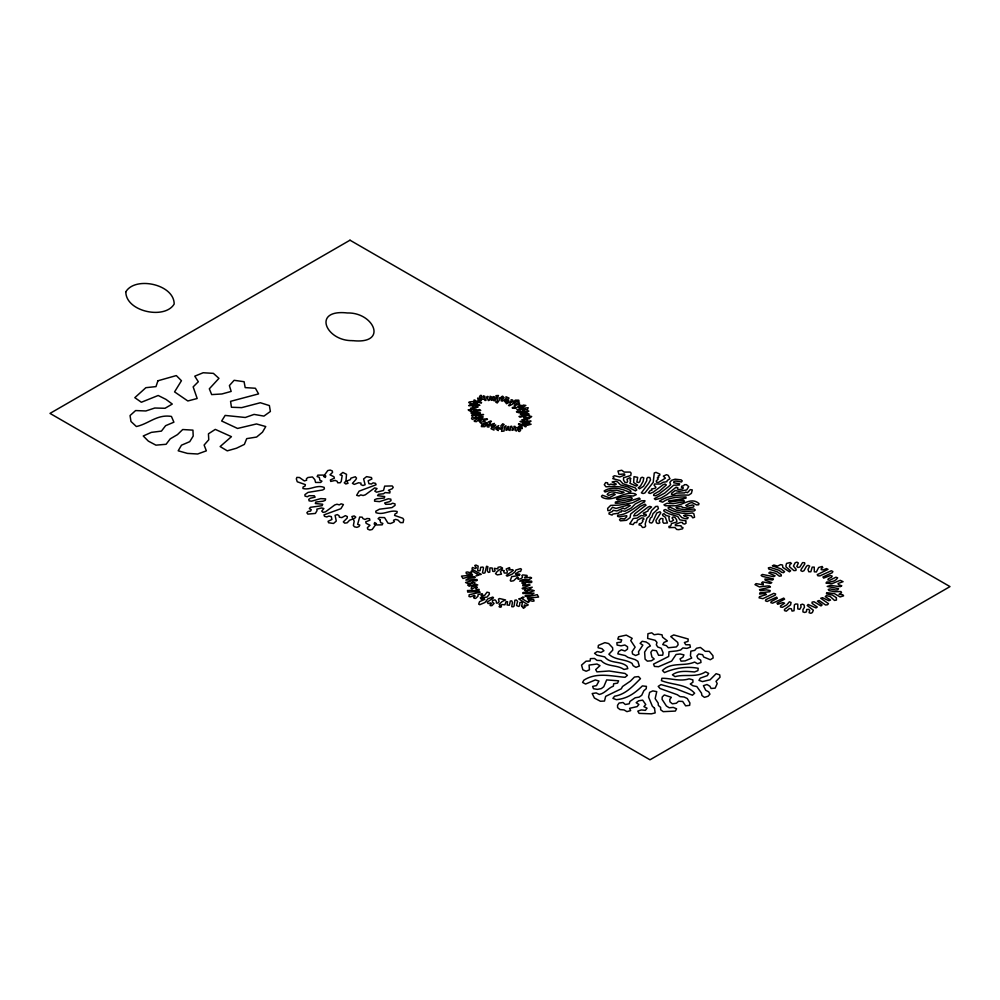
<?xml version="1.0" encoding="UTF-8"?>
<svg xmlns="http://www.w3.org/2000/svg" width="1000" height="1000" viewBox="0 0 1000 1000"><rect width="100%" height="100%" fill="white"/><g stroke="black" fill="none" stroke-linecap="round" stroke-linejoin="round"><path stroke-width="1.5" d="M352.6 340.613C388.462 344.7 374.062 312.238 347.4 312.975C311.875 308.875 325.625 340.938 352.125 340.625M379.963 519.738L380.637 522.65L382.85 523.4L382.163 524.837L377.025 524.95L374.162 524.012L374.675 522.55L376.413 523.65L372.2 529.475L369.812 530.025L367.725 529.15L367.35 527.688L369.988 525.275L366.138 523.325L365.725 521.85L369.913 520.163L369.525 518.7L366.975 518.5L365.075 519.5L363 518.625L362.25 517.2L359.688 517.038L357.625 524.325L359.812 525.1L359.038 526.512L356.912 527.35L354.513 526.825L353.375 525.5L354.2 521.15L351.863 516.55L354.2 515.938L355.763 517.112L354.45 518.4L349.575 520.237L347.2 522.788L344.712 523.15L343.338 521.888L347.163 518.088L347.35 516.613L345.412 515.638L341.838 517.6L339.387 517.163L339.025 515.688L337.312 514.587L335.087 515.337L336.275 521.087L333.5 523.462L328.587 522.75L328.075 521.3L331.912 519.5L331.287 516.587L328.875 516.087L326.788 516.95L324.462 516.312L324 514.862L340.9 508.688L343.413 504.55L341.15 503.837L339.3 504.862L336.962 504.237L334.725 504.963L325.487 511.875L323.062 512.388L321.75 511.112L323.888 508.512L321.5 507.962L316.85 509.162L317.025 510.637L315.387 513.438L307.838 514.113L306.875 512.737L308.125 511.438L310.625 511.087L311.25 509.65L309.337 508.65L310.387 507.3L322.125 505.7L322.7 504.25L315.338 503.525L315.763 502.062L323.15 501.188L325.275 500.35L325.625 498.888L320.737 498.612L311.613 501.175L309.1 500.863L308.775 499.387L310.363 498.225L315.125 497.137L314.275 495.737L309.137 495.7L307.337 496.763L305.038 496.1L304.9 494.625L308.025 492.4L322.713 489.975L324.412 488.862L324.137 487.388C316.537 484.375 310.25 490.525 302.95 488.5L303.05 487.025L305.05 486.087L305.375 484.613L297.238 481.763L296.337 478.85L296.9 477.4L299.462 477.5L304.363 480.938L306.625 480.225L306.413 478.75L307.863 477.525L312.438 476.95L314.775 479.588L315.587 482.45L320.675 482.45L321.938 481.163L319.925 480.25L319.325 477.35L317.15 476.562L317.85 475.138L322.975 475.087L325.825 476.037L325.288 477.488L323.575 476.388L327.762 470.562L330.188 470.062L332.287 470.925L332.562 472.4L329.963 474.825L333.925 476.712L334.387 478.175L330.375 479.963L330.737 481.438L335.163 480.412L337.212 481.3L337.675 482.762L340.25 482.775L341.238 481.4L342.175 475.538L339.95 474.8L342.863 472.45L346.512 474.312L346.037 480.2L348.05 483.275L345.8 483.988L344.263 482.8L345.525 481.512L350.387 479.625L350.875 478.162L355.325 476.763L356.512 478.088L355.9 479.525L352.425 483.375L354.3 484.387L358.5 482.775L361 483.113L360.913 484.6L362.925 485.525L365.125 484.762L363.612 478.963L366.575 476.625L371.463 477.55L371.875 479.012L368.162 480.775L368.938 483.713L371.463 484L373.1 482.863L375.538 483.338L376.062 484.787L359.113 491.15L356.637 495.312L358.95 495.95L360.763 494.9L363.1 495.513L365.337 494.8L374.712 487.9L377.05 488.525L374.812 491.125L376.562 492.2L383.537 490.462L384.675 486.125L392.238 485.938L393.212 487.312L392.3 488.7L388.375 490.35L390.012 491.488L389.825 492.975L385.075 492.587L383.525 493.775L378.488 494.275L377.562 495.662L384.7 496.55L384.325 498.025L376.737 498.825L374.65 499.688L374.562 501.175L379.525 501.637L388.312 498.8L390.825 499.137L390.988 500.625L389.275 501.725L384.625 502.962L385.625 504.325L390.75 504.188L392.7 503.212L394.988 503.888L395.075 505.375L391.962 507.6L379.462 509.2L375.775 511.213L375.988 512.688C383.575 515.425 389.837 509.575 397.15 511.5L396.95 512.975L395.037 513.962L394.575 515.425L402.85 518.288L403.713 519.688L403.075 522.6L400.513 522.625L397.95 520.05L395.637 519.412L393.525 520.262L394.387 521.663L392.537 522.688L390.438 523.538L387.95 523.15L384.562 517.6L379.425 517.463L378.075 518.725L379.963 519.738M490.788 398.562L491.163 400.312L492.163 400.175L492.987 396.662L494.012 396.65L494.65 397.113L493.537 400.575L495.012 400.85L496.388 396.8L495.913 395.662L498.5 395.487L497.163 398.3L497.312 400.662L495.788 402.188L497.262 402.975L499.212 400.337L499.038 398.088L500.5 397.762L500.188 398.913L501.763 398.925L502.438 397.812L501.287 396.825L502.638 396.175L504.1 397.7L501 400.662L502.325 401.15A14.062 8.113 0 0 1 504.438 399.85L506.15 398.375L505.95 396.75L509.087 398.1L504.412 401.138L505.188 402.038L508.75 400.05L508.663 401.112L505.875 402.837L506.5 403.738L510.988 401.438L511.112 399.738L512.625 399.988L513.162 401.1L509.975 403.113L510.513 404.137L508.5 405.375L509.175 405.825L512.225 404.375L515.188 400.163L518.725 400.175L519.087 401.325L516.337 401.362L513.9 403.9L516.237 404.263L516.8 403.113L518.513 402.75L519.5 402.912L519.225 404.087L514.175 405.725L515.45 407.075L512.725 407.35L512.163 407.837L512.875 408.275L515.85 408.325L519.9 405.062L521.362 405.425L518.675 407.163L519.237 408.075L523.3 405.062L525.85 405.438L519.712 409.162L516.85 409.712L520.163 410.062L523.85 408.225L528.212 407.7L527.263 409.988L525.025 409.325L522.9 410.288L524.775 410.763L524.4 411.312L516.438 411.763L518.513 412.7L528.85 411.112L526.5 412.625L520.175 413.913L522.737 414.562L528.913 413.787L519 416.538L520.288 417.163L528.612 415L529.575 415.2L529.15 416.362L531.663 416.488L530.05 417.638L524.15 417.137L523.638 418.025L529.538 418.525L521.85 419.85L527.513 419.837L526.775 421.213L531.05 421.087L529.312 422.413L523.688 421.188L520 421.488L531.112 424.237L527.4 425.312L526.763 424.188L522.388 423.3L525.812 425.438L526.15 426.587L525.2 426.825L523.162 425L518.75 423.65L518.475 424.212L522.612 425.938L518.638 426.3L522.05 427.512L522.312 428.587L516.825 427.362L520.75 429.875L519.7 431.475L518.688 431.362L518.425 429.65L517.475 429.412L516.475 431.025L515.013 430.325L515.875 428.663L515.013 426.362L513.975 426.375L514.062 428.713L512.85 430.325L511.85 430.188L512.513 428.462L511.662 426.225L510.688 426.413L510.075 430.513L508.638 430L508.837 426.512L507.837 426.637L506.987 430.163L505.962 430.213L505.925 425.725L504.35 427.038L504.05 431.05L501.55 431.35L502.987 425.562L504.175 424.588L502.762 423.775L500.887 425.788L501.337 428.137L500.475 429.212L499.487 429.038L499.75 427.887L498.175 427.925L497.463 429.05L498.325 430.575L495.887 429.1L498.738 425.625L493.9 428.413L493.988 430.087L490.975 428.7L495.8 425.075L491.238 426.75L491.337 425.688A7.2 4.15 0 0 1 493.375 424.363L494.412 423.4L489.087 425.35L488.938 427.05L487.337 426.887L486.912 425.737L490.475 423.1L489.65 422.738L491.438 421.4L490.812 420.925L488.35 421.938L484.787 426.675L481.375 426.587L481.6 425.4L483.963 425.075L486.362 422.575L482.075 424.125L479.975 422.362L485.125 421.438L483.263 420.35L487.463 419.425L487.2 418.85L482.575 419.137L479.75 421.475L478.888 421.163L479.412 420.025L481.225 418.625L480.312 418.35L476.35 421.662L474.475 421.425L474.15 420.863L478.113 418.263L482.55 417.738L483.162 416.763L479.15 416.6L472.325 419.425L471.562 418.425L472.463 416.775L474.487 417.6L476.163 416.95L475.238 415.625L483.6 414.575L476.05 414.525L471.575 415.688L473.025 414.35L480.4 413.025L475.6 412.75L471.825 413.675L471.1 413.263L471.725 412.788L480.712 410.462L479.487 409.538L471.35 411.925L470.513 411.587L471.062 410.462L469.3 410.75L468.188 409.825L471.625 409.625A6.125 3.538 0 0 0 474.663 409.775L476.587 409.412L470.45 408.237L478.113 406.925L473.45 407.125L472.463 406.962L473.113 405.588L468.738 405.712L470.637 404.338L476.238 405.65L479.875 405.288L470.125 403.35L468.725 402.525L469.212 402L472.562 401.538L474.225 402.975L477.663 403.488L474.212 401.375L473.812 400.213L474.725 399.938L476.788 401.812L481.262 403.113L481.55 402.537L477.312 400.9L481.3 400.45L477.837 399.225L477.625 398.075L483.2 399.438L479.438 396.95L480.337 395.412L481.362 395.438L481.587 397.175L483.263 396.9L483.413 395.788L484.95 396.438L484.062 398.125L484.913 400.412L485.938 400.412L485.95 398.075L487.15 396.45L488.162 396.55L487.5 398.263L488.3 400.538L489.25 400.312L490.125 396.238L491.45 396.838L490.788 398.562M836.363 597.688L836.462 600.062L834.5 600.438L830.175 596.475L826.35 595.638L825.275 596.65L830.537 600.062L828.838 600.725L822.525 597.688L820.738 598.275L828.475 603.663L827.575 604.738L825.588 605.013L819.137 600.525L817.375 601.138L822.125 604.938L821 605.925L814.025 601.763L812.075 602.15L812.062 603.337L817.262 607.013L816.038 607.95L808.15 604.45L807.237 605.513L813.325 610.2L812.387 612.5L810.875 613.3L809.087 612.725L809.725 610.4L808.713 609.362L806.663 609.462L806.425 611.812L804.725 612.475L802.938 611.888L803.012 609.513L804.463 607.3L804.075 604.938L802.525 604.163L800.738 604.75L801.038 607.1L799.737 609.312L797.8 608.913L797.763 604.175L795.738 603.95L794.4 604.85L794.025 610.737L792.05 611.075L791.4 608.837L789.438 608.5L786.338 611.175L784.525 610.612L784.463 609.425L790.6 604.825L791.05 602.487L789.375 601.8L786.825 604.862L782.412 607.325L780.45 606.975L780.662 605.8L784.587 603.2L782.85 602.562L777.663 604.288L777.025 603.162L784.613 599.163L783.713 598.1L772.625 603.175L770.788 602.65L771.338 601.512L777.325 598.263L776.625 597.15L767.163 601.487L765.462 600.825L765.863 599.65L775.3 595.112L775.612 593.938L773.812 593.375L762.887 598.663L759.075 597.85L759.463 596.688L766.425 594.55L765.3 593.562L759.587 594.038L759.912 592.863L769.85 591.712L770.175 590.55L766.388 589.862L760.413 590.712L759.5 589.65L770.475 587.025L769.463 585.988L767.412 585.962L759.412 586.938L754.975 584.65L756.062 583.638L763.263 584.85L763.238 583.663L761.637 582.913L762.625 581.875L770.288 583.413L771.787 582.6L765.15 580.163L764.95 578.987L772.625 580.025L773.45 578.938L762.25 576.337L761.1 575.363L762.412 574.45L773.675 576.688L775.088 575.825L768.775 573L769.963 572.038L775.675 573.35L779.362 576.2L781.338 575.875L781.175 574.688L777.412 571.862L768.725 569.012L768.375 567.837L770.312 567.45L779.137 570.325L781.55 572.25L783.462 572.7L784.587 571.7L780.9 568.85L772.362 565.825L773.888 565.025L777.525 566.112L780.6 564.625L782.525 565.037L782.8 567.413L789.438 571.8L790.638 570.837L786.025 566.938L785.95 565.75L786.525 563.438L790.275 562.513L791.475 563.475L790.025 564.312L789.412 566.638L793.9 570.588L795.938 570.462L796.125 569.288L793.45 566.1L795.163 562.75L796.938 562.137L798.363 563L796.825 566.438L797.875 567.463L799.8 567.038L802.575 562.612L804.613 562.75L804.812 563.925L801.112 569.45L800.85 570.625L802.375 571.425L804 570.7L806.538 566.188L808.025 565.363L809.65 566.087L808 569.525L808.787 571.75L810.85 571.788L812.188 567.15L814.237 567.112L814.312 571.788L816.35 571.975L818.65 567.487L822.175 566.475L822.788 567.612L821.325 568.45L821.188 569.637L823.175 569.938L826.5 568.562L828 569.375L817.237 574.675L817.887 575.8L819.938 575.862L831.275 570.763L832.862 571.512L832.325 572.663L822.925 577L823.675 578.1L830.362 575.525L832.163 576.1L831.587 577.238L828.375 578.725L827.887 579.875L829.8 580.3L835.925 577.212L837.675 577.837C835.562 581.475 830.625 582.263 826.737 581.987L825.987 583.088L831.888 583.713L840.225 580.312L843.075 581.663L838.037 583.513L838.538 584.663L841.75 585.788L840.362 586.663L830.387 585.413L827.225 586.438L838.562 588.625L837.875 589.75L835.888 590.037L830.025 588.913L828.25 589.513L829.05 590.612L834.9 591.725L840.95 591.55L841.525 592.688L839.013 594.325L842.788 594.75L843.6 595.837L840.1 596.95L834.438 593.612L826.663 592.675L826.5 593.85L832.3 595.05L836.363 597.688M521.688 606.163L523.5 608.312L525.225 607.025L524.012 606.55L524.375 604.913L526.287 605.862L528.25 604.938L518.725 598.888L523.925 597.5L522.638 597.062L521.9 597.812L522.4 598.862L528.225 602.475L529.125 601.812L528.263 601.125L528.775 600.325L532.575 601.225L534.012 601.05L533.9 600.212L533.488 599.4L527.663 598.962L527.575 598.112L538.587 597.062L537.263 594.663L527.275 596.838L524.963 596.112L525.625 595.363L531.362 595L534 593.162L522.863 593.513L522.837 592.663L524.175 592.3L529.875 592.125L534.25 590.712L531.912 589.963L524.625 590.262L526.75 591.15L532.225 587.2L522.987 589.038L522.1 588.362L530.05 585.062L529.212 584.362L522.95 585.95L522.75 585.112L525.475 584.475L525.35 583.625L522.913 582.4L521.788 582.938L522.587 583.65L526.75 582.375L530.975 582.638L531.9 581.975L531.525 581.15L519.637 581.125L522.875 579.637L528.675 579.85L531.6 577.95L530.638 577.312L524.738 578.013L524.837 577.163L527.212 576.237L526.938 575.4L522.737 574.925L521.9 575.612L522.587 577.263L520.975 578.675L518.263 579.3L517.65 578.525L518.425 577.8L517.3 577.25L513.638 580.725L510.913 581.237L510.262 580.475L511.7 576.65L519.362 575.375L519.913 574.587L519.038 573.913L516.325 574.55L515.413 573.888L519.113 571.45L520.575 571.462L521.45 569.3L520.562 568.612L515.75 570.1L515.15 571.75L511.725 574.4L507.137 576.163L506.287 575.462L513.3 570.4L512.6 569.65L508.738 569.987L509.862 568.438L509.45 567.625L506.175 569.012L507.362 571.425L506.962 573.062L504.288 573.013L503.638 571.413L504.312 570.662L501.712 570.212L500.387 571.688L501.5 574.15L497.325 574.9L495.513 573.7L497.25 571.388L500.788 568.837L502.262 568.85L502.475 568L500.387 566.812L498.038 567.288L497.85 568.913L494.288 568.312L495.075 570.788L494.237 571.487L492.8 571.337L492.15 567.987L489.925 567.925L489.75 572.137L488.338 572.375L487.337 570.812L487.875 566.625L486.512 566.3L484.988 572.863L483.675 573.25L482.463 572.775L483.512 567.85L482.95 567.062L480.7 567.3L480.1 570.662L478.675 570.862L477.638 570.275L478.162 566.112L475.975 565.062L474.738 565.513L476.337 567.812L475.6 568.55L472.413 567.5L471.962 569.163L481.262 574.325L476.012 575.65L478.075 575.425A3.887 2.237 0 0 0 475.637 573.212L471.812 570.763L470.962 571.45L471.812 572.15L471.262 572.938L467.537 571.987L466.112 572.2L466.188 573.05L466.475 573.875L472.3 574.275L472.488 575.112L461.475 576.112L462.987 578.475L468.762 576.775L474.375 576.613L475.363 577.238L474.45 577.913L468.65 578.263L465.887 580.087L477.05 579.525L477.262 580.363L476.075 580.862A6.938 4.013 0 0 0 471.737 580.825L465.575 582.475L467.812 583.513L474.938 582.712L472.75 582.013L470.35 584.35L467.688 585.075L469.2 586.275L475.412 584.138L477.738 584.938L471.975 586.75L471.1 588.325L472.05 588.975L476.037 586.825L477.362 587.188L475.775 588.525L476.275 589.325L479.162 589.438L478.963 590.275L473.25 590.662A5.537 3.2 0 0 0 468.95 590.538L467.488 590.487L467.725 592.112L479.25 591.562L480.163 592.225L469.188 594.738L468.975 596.438L470.238 596.875L474.363 595.4L475.163 596.1L473.575 597.525L474.2 598.3L475.65 598.413L477.962 596.275L478.062 594.587L482.125 593.7L482.688 594.487L480.988 595.812L482.25 596.25L484.688 595.3L487 592.2L489.15 592.638L489.4 594.188L487.05 597.075L480.262 597.837L481.275 599.212L483.95 598.65L484.825 599.325L479.562 601.65L478.688 604.1L479.712 604.7L484.938 602.513L487.987 598.725L492.812 597.087L493.5 597.837L487.175 602.175L488.137 603.562L490.75 602.875L491.65 603.538L489.938 604.925L490.513 605.7L491.987 605.625L494.075 603.425L492.525 602.05L492.45 600.388L495.075 599.888L496.4 601.375L496.388 603.038L497.85 603.112L499.1 601.6L498.488 599.113L499.575 598.538L505.55 599.95L502.125 601.538L499.162 604.375L501.463 606.788L500.188 607.212L499.038 606.688L502 604.562L504.9 604.8L506.087 601.587L507.537 601.725L507.137 605.025L509.412 605.2L510.288 601.013L511.725 600.85L512.413 602.487L511.737 606.675L513.188 606.8L514.062 606.125L514.913 600.212L516.325 599.975L517.638 601.425L516.512 605.45L518.625 606.475L519.538 605.825L519.9 602.513L521.287 602.25L522.35 602.825L521.688 606.163M685.738 520.837L686.05 523.2L684.675 524.075L682.8 523.587L682.412 522.413L680.35 522.438L675.413 524.388L675.375 525.575L681.025 525.763L681.325 526.938L683 527.638L682.6 528.8L678.775 529.65L676.75 529.45L674.862 527.475L669.087 527.612L668.888 526.425L670.738 525.9L671.475 523.612L676.9 521.938L676.538 519.612L674.975 517.425L673.112 516.912L672.025 517.925L673.55 520.125L670.925 521.825L669.463 520.988L668.863 517.513L669.538 516.388L666.05 515.462L663.925 513.612L662.5 514.475L662.85 515.638L665.337 517.275L667.425 522.962L663.763 523.237L662.875 522.163L662.887 518.638L660.863 518.438L659.05 520.562L659.812 522.863L658.088 523.525L656.45 522.812L655.95 520.487L660.825 512.788L659.963 511.712L656.825 512.962L652.675 522.038L651.637 523.062L649.737 522.612L649.237 521.462L650.462 517.987L651.825 517.1L653.012 513.625L658.388 508.638L657.763 506.35L655.713 506.475L651.637 510.525L649.112 516.237L646.938 518.162L645.2 523.962L645.638 526.25L644.575 527.275L642.562 527.513L640.888 525.35L638.987 524.913L639.312 523.737L641.275 523.375L642.925 521.287L642.4 520.138L643.838 519.3L643.637 518.112L641.625 517.9L637.375 520.288L636.725 522.55L634.663 522.5L633.062 524.612L629.725 523.875L633.275 518.475L636.975 518.125L641.087 515.475L644.9 516.1L646.413 515.3L645.863 514.163L643.825 514.312L643.288 513.162L648.025 511.025L648.15 509.837L651.575 507.013L649.837 506.388L648.112 507.038L637.125 515.4L633.713 515.938L634.9 513.7L646.038 505.2L644.95 504.188L640.275 506.388L630.65 514.05L630.1 517.587L626.413 520.3L620.4 520.837L619.5 519.775L620.413 518.7L624.5 518.875L626.7 516.875L626.737 515.688L619.475 516.888L617.625 516.375L617.663 515.188C628.5 514.8 635.375 506.1 644.638 501.863L644.925 500.688L641.388 500.838L635.237 503.963L631.188 508.075L625.062 511.225L621.275 510.775L621.287 511.962L619.25 512.112L618.6 513.237L612.95 514.025L612.038 515.087L608.975 513.962L609.138 512.775L612.537 511.463L613.05 510.312L616.825 510.95L623.263 508.175L624.75 508.988L630.3 505.588L628.638 504.888L616.05 508.438L612.487 507.275L609.913 510.412L607.888 510.65L607.638 508.375L610.7 505.375L618.825 505.15L632.438 502.863L640.2 499.062L639.212 498.013C631.538 500.412 623.575 503.55 615.288 503.188L615.462 502.013L631 499.175L632.263 498.225L631.025 497.287L629 497.512L617.537 499.938L616.45 498.925C621.475 496.5 627.737 495.25 633.25 496.05L636.3 494.663L634.963 493.75C623.138 490.887 613.112 502.938 602.2 497.375L601.462 496.275L602.425 495.225L609.237 497.75L615.2 494.525L613.938 493.587L608.713 495.35L607.175 494.562L607.913 493.45C613.062 489.087 618.925 495.588 624.075 492.325L616.475 490.2L610.337 490.238L605.087 492.013L604.125 490.962C611.675 485.975 621.712 488.562 629.15 492.163L631 491.65L630.425 490.513C623.062 485.95 614.188 486.225 605.925 486.825L604.312 484.725L605.638 482.55L607.638 482.812L607.55 484L609.1 484.787L610.812 484.125L614.65 484.862L616.287 484.15L612.137 481.962L615.688 481.275L617.513 481.825L620.513 484.938L627.938 486.962L635.438 490.9L636.75 489.975L635.15 487.8L622.875 483.675L620 480.525L612.775 478.625L613.85 477.612L613.062 476.525L614.6 475.737L619.675 477L624.825 475.075L624.462 473.913L618.987 474.45L617.95 471.025L621.737 470.25L624.2 472.1L630.25 472.075L631.125 473.15L630.763 475.513L623.55 477.725L623.525 480.075L624.888 482.312L626.875 482.612L627.638 481.512L626.975 479.2L629.9 477.725L630.887 478.762L629.963 479.825L630.575 480.962L629.913 483.275L636.362 486.125L637.612 485.175L633.65 482.512L634.025 476.65L637.675 477.375L636.838 482.05L638.688 482.575L639.825 481.587L640.738 478.062L642.175 477.212L643.812 477.925L643.088 481.463L640.55 485.887L638.263 487.863L639.55 488.787L643.562 486.275L646.725 480.712L646.862 478.387L647.875 477.35L649.9 477.562L650.512 479.862L648.7 483.263L641.363 492.863L643.075 493.525L644.887 492.962L653.213 482.337L654.262 473L655.987 472.362L659.875 474.15L659.725 475.337L658.088 476.062L658.85 477.163L657.262 477.925L658.25 478.963L656.25 481L656.462 482.188L658.475 482.425L665.425 478.15L663.337 476.125L666.513 474.688L668.225 475.35L669.963 478.75L667.2 480.513L666.9 481.688L663.075 482.275L660.337 484.038L654.613 484.012L654.112 485.163L655.925 487.262L655.013 488.338L651.488 489L651.988 490.15L650.125 490.662L648.4 492.812L650.1 493.488L653.375 492.05L663.288 484.625L665.05 484.012L666.338 484.938L659.712 490.925L653.85 494.237L653.625 495.425L655.588 495.775L658.713 494.237L668.512 486.65L670.625 484.637L669.837 482.413L671.6 480.312L675.113 479.2L681.137 479.875L682.237 480.875L681.525 481.987L675.675 480.988L673.888 481.575L673.737 482.75L679.6 483.825L679.312 485L673.612 485.2L664.725 493.1L654.3 498.688L655.487 499.65L660.95 498.113L666.688 494.738L676.125 487.163L677.9 487.775L677.237 488.9L678.875 489.613L682.8 488.95L683.312 487.8L681.425 487.337L681.712 486.163L683.662 485.8L684.375 484.675L686.425 484.65L688.713 486.625L686.712 489.913L679.05 491.438L675.3 490.5L671.65 493.162L671.488 494.338L673.5 494.588L676.625 493.062L684.425 492.925L685.788 492.038L687.487 492.7L690.312 489.6L692.3 489.925L691.375 493.375L688.65 495.15C678.675 494.712 668.037 495.462 659.488 501.138L662.625 502.188C669.212 497.312 678.175 496.863 686.025 497L685.962 498.188L668.525 501L669.675 501.987L683.575 500.175L684.438 501.25L682.788 501.962L673.012 503.675L666.988 503.3L663.95 504.825L665.212 505.763L673.162 505.812C682.212 506.337 690.95 496.262 698.962 503.587L698.637 504.762L696.587 504.9L692.038 502.575L690.113 502.987L685.725 505.462L687.075 506.362L692.663 504.938L693.95 505.863L693.487 507.025L687.75 508.137L682.237 507.4L681.575 506.275L675.987 507.337L676.9 508.4L684.35 509.688L694.137 509.012L695.288 510L694.1 510.962L684.112 511.475L676.225 510.175L670.15 507.25L668.175 507.562L668.4 508.738C675.475 512.65 684.312 514.325 692.35 512.925L693.85 513.737L694.575 517.25L692.788 517.837L691.287 515.775L685.362 514.975L683.637 515.612L688.213 517.7L687.337 518.775L685.275 518.75L681.812 517.562L678.9 514.5L673.125 513.337L665.3 509.525L663.713 510.275L664.2 511.438L668.812 513.763L677.738 516.487L679.825 519.825L685.738 520.837M654.5 708.2L655.163 712.913L651.375 713.838L639.075 713.375L637.8 711.125L641.35 709.925L645.4 710.362L647.038 708.188L643.913 706.65L645.763 704.525L642.638 700.138L638.688 700.8L636.175 702.675L638.9 704.463L637.137 706.6L629.6 708.325L630.65 710.612L626.938 711.637L624.075 709.938L620.013 709.575L617.6 707.65L617.537 705.275L619.05 703.062L623.05 702.525L625.3 704.513L629.212 703.775L629.938 701.438L635.175 697.775L639.113 697.1L641.725 695.275L643.875 690.688L646.213 688.737L646.425 686.363L642.387 685.913C634.925 693.088 627.463 698.65 616.375 699.675L612.925 698.375L614.6 696.213C625.662 694.45 633.05 686.012 640.475 678.65L638.488 676.575L634.45 677.05L630.45 681.1L622.513 686.513L621.312 688.787L605.675 696.35L604.513 701.038L600.425 701.263L594.4 698.037L592.188 693.525L596.163 692.913L599.288 694.463C605.075 693.263 608.138 688.025 613.387 686.15L613.65 683.787L617.6 683.112L618.6 680.812L606.675 679.912L603.787 686.712L601.312 688.6L597.425 689.375L593.475 688.725L592.638 686.4L596.5 685.575L598.962 681.05L595.337 679.925L585.588 684.038L582.575 682.425L583.888 680.175C596.275 672.075 611.512 676.162 625.05 677.312L627.413 675.362L624.987 673.438L609.163 670.987L596.938 671.875L595.688 669.613L599.987 665.638L596.987 664.025L589.062 665.075L589.462 669.812L586.163 671.237L582.863 669.812L581.55 665.125L586.038 661.2L590.125 661L590.413 658.637L594.513 658.462L596.962 660.362L601.062 660.55C607.125 667.188 616.962 664.513 623.95 669.45L627.812 668.65L627.025 666.325C620.763 660.588 610.138 664.087 604.738 656.888L597.087 655.188L594.55 653.325L597.238 651.538L601.05 652.425L603.938 650.725L601.912 648.662L598.112 647.763L598.362 645.387L604.888 642.65L608.675 643.562L612.6 647.725L612.775 650.1L608.875 654.225C615.087 660.375 624.95 658.75 632.05 663.375L633.112 665.662L635.962 667.375L639.338 666.025L637.913 661.35L635.138 659.6L627.925 657.362L625.237 655.562L617.812 653.85L618.612 651.513L621.425 649.788L624.938 651.012L627.5 649.163L627.575 646.787L624.837 645.013L620.988 645.837L617.1 645.062L616.875 642.688L620.9 642.188L621.7 639.862L617.8 639.113L618.587 636.775L626.287 635.125L632.175 638.35L630.737 640.575L635.125 647.163L632.125 651.587L632.537 653.95L635.638 655.512L638.975 654.125L638.462 651.775L642.85 645.113L640.113 643.35L642.15 641.287L646.087 641.988L648.85 643.75L650.375 645.95L647.487 647.638L644.625 652.087L645.1 659.175L647.387 661.15L651.45 660.75L654.2 658.988L651.925 657.013L650.837 652.312L652.45 650.125L656.413 650.738L658.562 655.275L662.675 655.2L663.112 652.85L661.25 648.25L657.738 647.013L656.312 644.775L657 642.438L655.188 640.312L647.638 638.425L647.95 633.725L651.737 632.8L654.125 634.738L658.088 634.125L662.038 634.812L662.55 637.163L667.412 640.925L664.125 642.35L662.738 644.587L666.388 645.662L668.312 647.763L676.388 646.925L678.125 644.775L677.7 642.412L670.75 636.562L673.737 634.925L688.175 639L688 641.375L684.388 642.513L685.763 644.75L689.875 644.788L690.4 647.138L686.912 648.388L682.875 647.938L680.688 649.95L676.9 650.888L669.013 651.725L668.688 656.45L653.525 664.112L654.438 666.425L658.512 666.725L671.637 661.075L676.1 654.475L680.138 654L683.95 654.875L682.962 657.175L680.05 658.85L681.05 661.15L685.138 660.888L691.712 658.1L690.438 655.837L690.837 651.15L694.737 650.387L696.55 648.263L700.413 647.45L705.2 651.312L709.312 651.363L712.9 655.625L713.125 658L710.312 659.725L703.65 656.988L702.625 654.688L698.7 653.962L696.875 656.087L697.875 658.388L700.688 660.125L700.987 662.487L697.5 663.75L694.6 662.062C684.25 666.7 671.162 661.675 662.475 670.525L664.5 672.588C674.775 668.05 686.938 666.112 698.2 668.288L697.9 670.65L694.475 671.963C687.425 671.338 678.487 670.225 672.4 674.8L675.037 676.625C685.212 673.863 696.225 677.913 705.562 671.838L708.65 673.4L707.3 675.65L700.288 678.112L698.962 680.362L702.487 681.587L710.088 679.788L716.137 673.7L719.712 674.862L720.037 677.237L716.025 681.312L717.2 683.587L715.163 688.15L711.087 688.475L709.862 686.213L706.988 684.513L703.413 685.675L705.713 690.238L708.7 691.862L709.925 694.125L708.062 696.237L704.438 697.362L701.925 695.487L701.488 693.125L696.85 686.575L692.987 685.775L690.263 683.988L692.962 682.2L692.85 679.837L689.112 678.838C679.887 681.812 670.888 678.175 661.912 678.275L661.413 680.638C672.487 685.125 686.1 683.812 694.638 693.213L692.438 695.212L675.75 688.688L660.925 684.6L658.213 686.388L660.05 688.512L677.387 694.775L680.025 696.6L684.075 696.988L687.262 698.5L689.912 702.987L689.65 705.35L685.625 705.837L682.675 701.438L678.587 701.237L676.35 703.238L672.362 703.812L669.987 701.875L669.75 699.513L671.325 697.312L664.3 694.963L662.225 697.013L662.087 699.388L666.413 706.012L669.2 707.763L673.263 707.4L676.575 708.8L675.362 711.075L663.213 711.65L660.675 709.775L660.612 707.4L658.35 705.413L658.162 703.05L655.15 698.637L656.75 691.637L652.85 690.888L649.625 692.35L648.562 697.025L652.325 706.188L654.5 708.2M125.825 291.825C125.787 311.7 164.862 319.887 174.175 304.037C174.213 284.163 135.137 275.975 125.825 291.825M157.925 380.775L155.988 386.6L145.875 387.688L134.812 397.675L141.375 402.25L158.188 395.487L165.95 399.375L172.275 404.05L165.05 408.275L154.787 408.025L145.85 410.962L135.6 410.562L130.05 415.562L130.975 421.475L136.375 426.525C148.988 423.762 157.012 414.087 171.425 416.425L173.9 422.188L165.613 425.688L161.425 431.112L151.387 432.362L143.238 435.988L148.35 441.125L155.925 445.15L166.088 444.288L170.238 438.85L177.45 434.625L182.712 429.525L192.938 430.138L193.2 436.062L189.75 441.662L181.488 445.188L178.188 450.8L187.438 453.4L197.662 454L206.35 450.838L204.112 445.05L208.762 439.75L208.438 433.825L215.287 429.387L231.45 436.662L220.138 446.562L227.262 450.85L236.475 448.225L244.363 444.412L246.713 438.638L256.613 437.05L262.475 432.175L265.75 426.55L256.5 423.95L237.562 428.45L221.65 421L225.15 415.425L245.287 417.488L254.075 414.412L263.925 416.1L270.375 411.475L269.387 405.575L260.35 402.738L241.675 407.638L231.425 407.25L230.575 401.337L258.575 393.9L255.413 388.25L245.188 387.612L244.088 381.712L234.112 380.3L229.387 385.575L231.175 391.425L221.9 393.975L211.675 394.6L209.325 388.812L218.95 378.35L213.388 373.363L203.162 372.75L194.775 376.175L198.312 381.737L193.162 386.875L197.175 398.512L187.825 400.975L174.575 391.887L181.438 380.725L176.325 375.575L157.925 380.775M350 240.2L50 413.4L650 759.8L950 586.6L350 240.2"/></g></svg>
